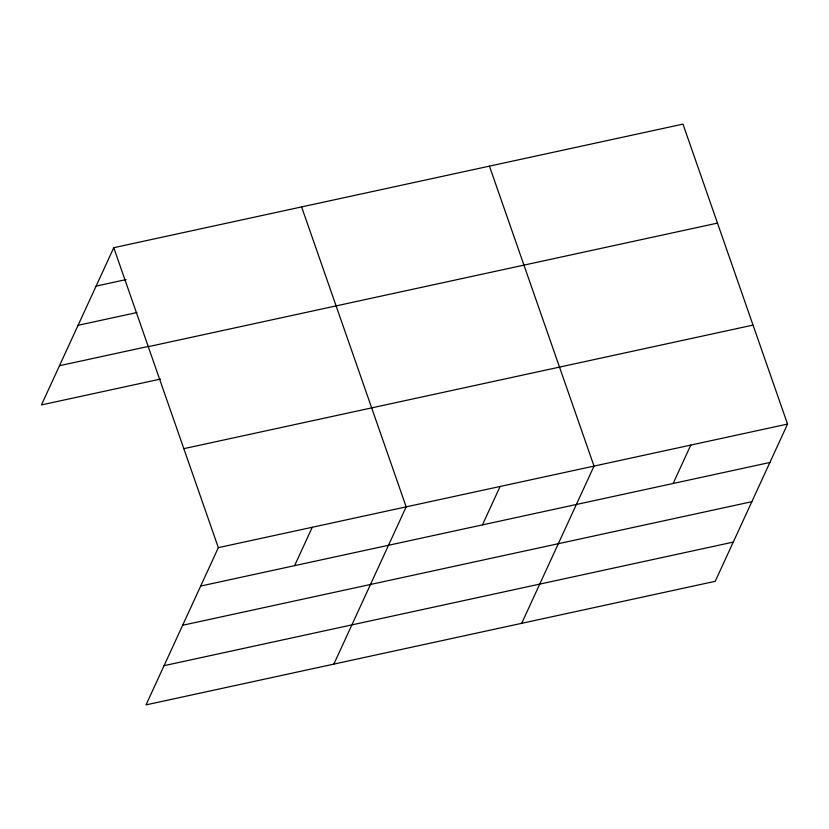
<?xml version="1.0" encoding="UTF-8"?>
<svg xmlns="http://www.w3.org/2000/svg" width="829" height="829" viewBox="0 0 829 829"><rect width="100%" height="100%" fill="white"/><g stroke="black" fill="none" stroke-linecap="round" stroke-linejoin="round"><path stroke-width="1.24" d="M113.77 247.695L218.338 547.648L146.028 704.878L715.23 581.305L787.55 424.075L682.972 124.122L113.77 247.695L41.45 404.925L160.411 379.091M294.596 565.658L312.264 527.265M333.859 664.091L406.179 506.871L301.601 206.918M482.437 524.881L500.094 486.478M521.7 623.315L594.02 466.095L489.442 166.142M673.127 483.483L690.785 445.09M96.102 286.098L126.163 279.57M78.071 325.31L136.93 312.533M59.491 365.713L148.401 346.408M148.277 346.677L717.489 223.105M183.831 448.665L753.043 325.092M218.338 547.648L787.55 424.075M200.68 586.051L769.892 462.478M182.639 625.263L751.851 501.69M164.059 665.666L733.271 542.093"/></g></svg>
